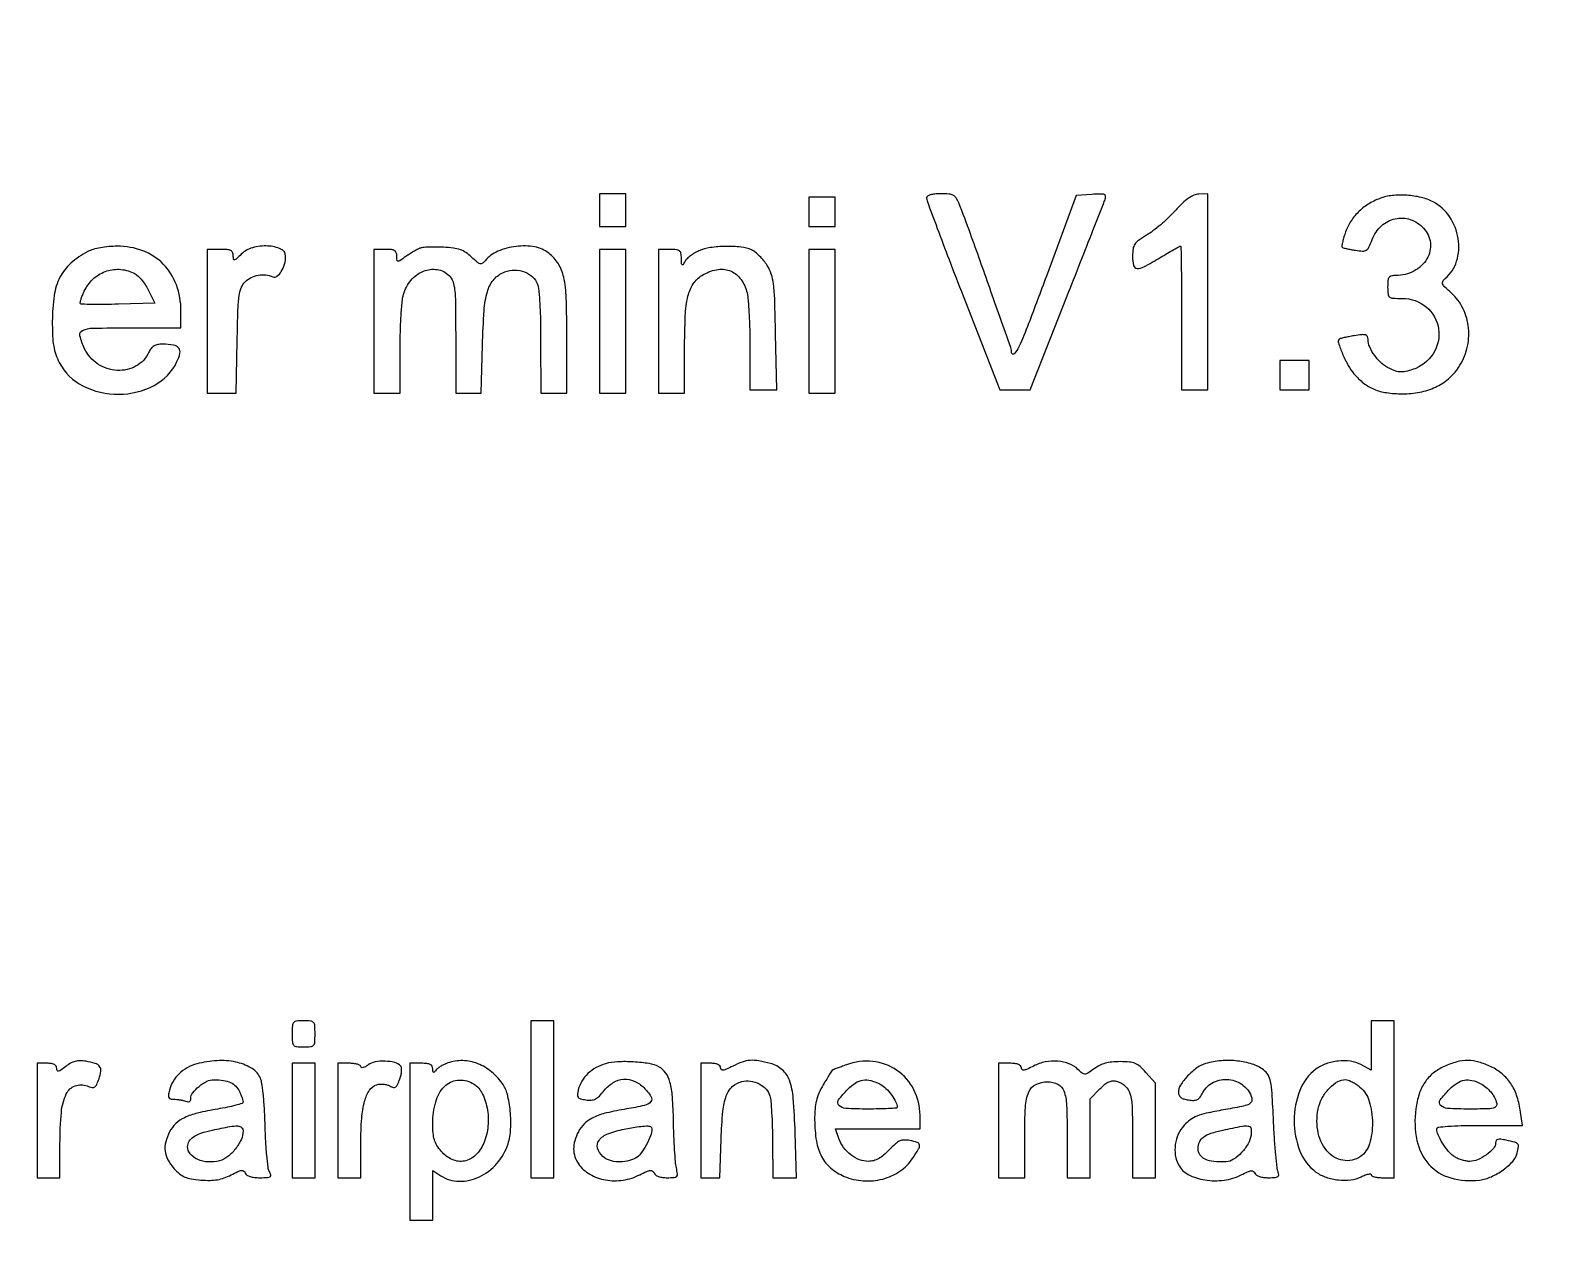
# Model space of a CAD drawing. Extents: x 56 to 1133, y 13 to 780.
# Drawn here: x 1006.15 to 1045.68, y 714.18 to 745.58 of the extents above; entities that cross this region are included whole.
import ezdxf

# ---------------------------------------------------------------- set-up
doc = ezdxf.new("R2010")
doc.units = 0
doc.header["$MEASUREMENT"] = 0

msp = doc.modelspace()

# ---------------------------------------------------------------- linework, layer by layer
for points in [[(1017.40694, 575.895877, -0.000001), (1070.584681, 576.252606, -0.000002), (1122.697079, 576.601864, -0.000762)], [(949.508039, 401.901185, -0.000001), (949.529232, 360.757398, -0.000095)], [(949.909968, 360.762414, -0.000001), (949.931161, 401.901185, -0.259795)], [(529.032925, 286.436984, -0.000002), (529.83462, 265.012438, -0.000004), (530.769888, 240.009811, -0.000003), (531.839084, 211.4154, 0.000001), (532.991169, 180.601107, 0.000001), (534.178651, 148.843697, 0.000001), (535.23949, 120.47627, 0.000003), (535.941746, 101.701946, 0.000115)], [(1130.14234, 577.288816, 0.000001), (1112.945079, 577.188951, 0.000111)], [(982.119406, 692.959489, 0.000005), (1054.580027, 692.958571, 0.000005), (1127.038215, 692.959144, 0.035582)], [(709.138363, 517.551959, 0.000072), (709.121796, 442.82444, 0.000019), (709.1172, 324.090018, -0.000009), (709.114218, 161.564965, -0.000147)], [(709.450724, 554.916273, 0.000002), (709.414274, 575.305401, 0.198447)], [(528.70788, 577.073614, 0.000003), (528.686579, 549.005158, 0.000159)], [(1130.319428, 549.297508, 0.000003), (1130.298148, 577.178284, 0.310328)], [(999.895262, 130.411957, -0.000016), (999.889323, 214.686923, -0.00001), (999.8874, 314.7966)], [(977.723738, 697.380759, -0.000011), (977.722823, 736.358283, -0.000011), (977.723684, 775.335814, -0.056695)], [(1131.442712, 775.016829, -0.000014), (1131.443689, 736.357733, -0.000014), (1131.442532, 697.691612, -0.046875)], [(949.534419, 437.103757, -0.000003), (949.50785, 417.314747, -0.198562)], [(949.93135, 417.399347, -0.000003), (949.904781, 437.177782, -0.000198)], [(1128.344614, 779.62665, 0.000013), (1110.344032, 779.647327, 0.00022)], [(1087.762707, 779.662731, 0.000072), (1054.539, 779.665964, 0.000045), (1012.645805, 779.660199, 0.000367), (993.484772, 779.641753, 0.000073), (980.860027, 779.618477, 0.065274)], [(980.964373, 778.942442, -0.000031), (995.954599, 778.96117, -0.000293), (1016.87865, 778.973761, -0.000057), (1054.7505, 778.970064), (1128.6063, 778.9545)], [(867.494661, 577.364799, 0.000005), (856.344487, 577.379916, 0.00021)], [(1128.2679, 693.6777), (1055.1312, 693.652906, -0.000069), (1021.112034, 693.6461, -0.000238), (999.008298, 693.655279, -0.000033), (982.023297, 693.671557, -0.028092)]]:
    msp.add_lwpolyline(points, format="xyb")
for points in [[(1020.8682, 740.9268), (1020.8682, 740.5038), (1021.2066, 740.5038), (1021.545, 740.5038), (1021.545, 740.9268), (1021.545, 741.3498), (1021.2066, 741.3498), (1020.8682, 741.3498)], [(1026.2826, 740.8845), (1026.2826, 740.5038), (1026.621, 740.5038), (1026.9594, 740.5038), (1026.9594, 740.8845), (1026.9594, 741.2652), (1026.621, 741.2652), (1026.2826, 741.2652)], [(1020.8682, 738.0504), (1020.8682, 736.1892), (1021.2066, 736.1892), (1021.545, 736.1892), (1021.545, 738.0504), (1021.545, 739.9116), (1021.2066, 739.9116), (1020.8682, 739.9116)], [(1026.2826, 738.0504), (1026.2826, 736.1892), (1026.621, 736.1892), (1026.9594, 736.1892), (1026.9594, 738.0504), (1026.9594, 739.9116), (1026.621, 739.9116), (1026.2826, 739.9116)], [(1038.465, 736.6545), (1038.465, 736.2738), (1038.8457, 736.2738), (1039.2264, 736.2738), (1039.2264, 736.6545), (1039.2264, 737.0352), (1038.8457, 737.0352), (1038.465, 737.0352)], [(1019.0916, 717.9156), (1019.0916, 715.8852), (1019.3877, 715.8852), (1019.6838, 715.8852), (1019.6838, 717.9156), (1019.6838, 719.946), (1019.3877, 719.946), (1019.0916, 719.946)], [(1012.9158, 717.3657), (1012.9158, 715.8852), (1013.2119, 715.8852), (1013.508, 715.8852), (1013.508, 717.3657), (1013.508, 718.8462), (1013.2119, 718.8462), (1012.9158, 718.8462)]]:
    msp.add_lwpolyline(points, close=True)
for points in [[(1029.327698, 741.24405, 0.090077), (1029.341785, 741.164338, 0.000524), (1029.605295, 740.454891, 0.002192), (1029.910747, 739.646012, 0.00139), (1030.273416, 738.70605), (1031.219636, 736.2738), (1031.614232, 736.2738), (1032.008829, 736.2738), (1032.949497, 738.66375, 0.000127), (1033.31409, 739.59076, 0.000193), (1033.630446, 740.396636, 0.000068), (1033.903016, 741.092038, 0.004961), (1033.946685, 741.206835, 0.102676), (1033.95874, 741.287175, 0.299304), (1033.926926, 741.330143, 0.095962), (1033.835244, 741.344985, 0.008572), (1033.601004, 741.333735), (1033.198804, 741.3075), (1032.426752, 739.215699, -0.002382), (1031.967453, 737.98929, -0.015809), (1031.716181, 737.386114, -0.089831), (1031.593701, 737.209185, -0.668433), (1031.5278, 737.236455, 0.084555), (1031.504818, 737.371381, 0.000298), (1030.960865, 738.918879, 0.001675), (1030.462861, 740.317979, 0.007856), (1030.161116, 741.11715, 0.049599), (1030.096114, 741.243282, 0.133216), (1030.021581, 741.310112, 0.097349), (1029.908627, 741.341615, 0.01948), (1029.698636, 741.3498, 0.019961), (1029.538664, 741.343411, 0.049512), (1029.423408, 741.322584, 0.079089), (1029.351897, 741.289304, 0.248066)], [(1035.759824, 740.91055, -0.018892), (1035.588409, 740.733448, -0.013939), (1035.386171, 740.550243, -0.01413), (1035.185022, 740.387606, -0.030404), (1035.019574, 740.276619, 0.019241), (1034.812656, 740.144409, 0.094192), (1034.715864, 740.045764, 0.113552), (1034.671147, 739.927665, 0.033968), (1034.658, 739.734361, 0.057365), (1034.685507, 739.495391, 0.335163), (1034.77674, 739.419355, 0.13765), (1034.95143, 739.459443, 0.010714), (1035.371177, 739.7001, -0.002691), (1035.561963, 739.813591, -0.004179), (1035.727871, 739.909221, -0.001343), (1035.872125, 739.99026, -0.127982), (1035.89495, 739.9962, -0.408839), (1035.908081, 739.983308, -0.000292), (1035.917585, 739.449472, -0.002691), (1035.924697, 738.848677, -0.001614), (1035.927, 738.135), (1035.927, 736.2738), (1036.2654, 736.2738), (1036.6038, 736.2738), (1036.6038, 738.8118), (1036.6038, 741.3498), (1036.37115, 741.341192, 0.090293), (1036.2422, 741.312752, 0.054184), (1036.104599, 741.236606, 0.039597), (1035.948284, 741.106842, 0.016874)], [(1041.056912, 741.230716, 0.052077), (1040.75286, 741.080233, 0.055397), (1040.493314, 740.872775, 0.056775), (1040.290922, 740.61855, 0.060113), (1040.155483, 740.330005, 0.011268), (1040.115679, 740.199591, 0.017299), (1040.087714, 740.084877, 0.011937), (1040.07054, 739.990836, 0.260165), (1040.07987, 739.965454, 0.115457), (1040.106401, 739.951656, 0.0069), (1040.194694, 739.930434, 0.010066), (1040.301654, 739.908535, 0.007243), (1040.42185, 739.888232, 0.025715), (1040.609851, 739.869098, 0.15561), (1040.703392, 739.893855, 0.139042), (1040.770805, 739.96964, 0.019102), (1040.856389, 740.165215, -0.111635), (1041.096552, 740.518801, -0.133975), (1041.451148, 740.705866, -0.138259), (1041.842962, 740.684019, -0.122135), (1042.187351, 740.461552, -0.163668), (1042.362322, 740.079764, -0.161065), (1042.272561, 739.666972, -0.14098), (1041.937393, 739.350206, -0.119836), (1041.462793, 739.2348, 0.054233), (1041.351614, 739.222705, 0.188758), (1041.292664, 739.183248, 0.131196), (1041.263901, 739.103692, 0.021508), (1041.2568, 738.9387, 0.023932), (1041.265747, 738.751876, 0.205924), (1041.305048, 738.680258, 0.154789), (1041.390406, 738.648556, 0.012117), (1041.636165, 738.6426, -0.175067), (1042.259055, 738.417609, -0.185657), (1042.575595, 737.852268, -0.182181), (1042.434374, 737.212096, -0.170335), (1041.901687, 736.802221, -0.023685), (1041.720692, 736.751926, -0.065504), (1041.589291, 736.73969, -0.070548), (1041.464856, 736.762183, -0.030854), (1041.308862, 736.824738, -0.072597), (1041.106588, 736.959588, -0.051306), (1040.923136, 737.162394, -0.052828), (1040.792073, 737.387499, -0.105816), (1040.7492, 737.587816, 0.120441), (1040.731598, 737.659829, 0.214993), (1040.684623, 737.696877, 0.088774), (1040.589889, 737.703251, 0.012166), (1040.392826, 737.676639, 0.007003), (1040.253912, 737.652425, 0.010022), (1040.131514, 737.626769, 0.006311), (1040.030291, 737.602075, 0.13417), (1040.003694, 737.586894, 0.28706), (1039.981504, 737.490521, 0.017668), (1040.092188, 737.203543, 0.02566), (1040.236103, 736.909192, 0.0484), (1040.385847, 736.691612, 0.050932), (1040.635101, 736.450154, 0.069075), (1040.905209, 736.291963, 0.062692), (1041.228302, 736.203707, 0.033929), (1041.639954, 736.173354, 0.04941), (1042.092523, 736.215551, 0.06181), (1042.493222, 736.346196, 0.065929), (1042.829276, 736.56174, 0.069126), (1043.091516, 736.854304, 0.086501), (1043.309289, 737.34171, 0.086362), (1043.349482, 737.874335, 0.088739), (1043.208171, 738.377116, 0.098325), (1042.904241, 738.779397, -0.010932), (1042.736766, 738.935296, -0.097834), (1042.679959, 739.017575, -0.232668), (1042.683103, 739.083051, -0.093493), (1042.741801, 739.153935, 0.146609), (1043.040425, 739.602916, 0.113281), (1043.08185, 740.19218, 0.108857), (1042.860377, 740.759356, 0.126775), (1042.429982, 741.144101, 0.062558), (1042.122864, 741.257008, 0.041109), (1041.749655, 741.31157, 0.041161), (1041.37333, 741.304315, 0.063577)], [(1007.6283, 739.855626, 0.059421), (1007.188165, 739.552011, 0.094733), (1006.90898, 739.191786, 0.082097), (1006.758329, 738.71592, 0.03541), (1006.710339, 738.0504, 0.011124), (1006.718337, 737.670524, 0.031067), (1006.746366, 737.405616, 0.040956), (1006.800962, 737.191258, 0.036687), (1006.89131, 736.980275, 0.158102), (1007.502815, 736.376249, 0.119105), (1008.42898, 736.160816, 0.119891), (1009.346593, 736.392379, 0.161377), (1009.935931, 737.006307, 0.056554), (1010.01159, 737.225774, 0.230374), (1009.979791, 737.359266, 0.185502), (1009.84648, 737.435111, 0.036383), (1009.56653, 737.456905, 0.042307), (1009.436372, 737.446521, 0.090295), (1009.341733, 737.412588, 0.098185), (1009.270066, 737.349717, 0.056914), (1009.210832, 737.251174, -0.159582), (1008.882083, 736.89403, -0.141884), (1008.388814, 736.779371, -0.133663), (1007.888042, 736.944902, -0.136523), (1007.545067, 737.340368, -0.050396), (1007.426661, 737.672603, -0.360405), (1007.495555, 737.815161, -0.103525), (1007.752636, 737.873318, -0.00404), (1008.7281, 737.8812), (1010.0394, 737.8812), (1010.0394, 738.31979, 0.087714), (1009.920556, 738.992033, 0.107165), (1009.580244, 739.530674, 0.108616), (1009.051576, 739.875097, 0.092173), (1008.394287, 739.992813, 0.021085), (1008.172964, 739.982009, 0.021573), (1007.955037, 739.952613, 0.022854), (1007.76382, 739.909266, 0.054188)], [(1011.600655, 739.788545, -0.006402), (1011.471299, 739.662461, -0.140625), (1011.424971, 739.63832, -0.431153), (1011.399466, 739.656268, -0.035882), (1011.393, 739.746245, 0.100271), (1011.37604, 739.829968, 0.181074), (1011.328566, 739.880115, 0.096363), (1011.23493, 739.905263, 0.017564), (1011.0546, 739.9116), (1010.7162, 739.9116), (1010.7162, 738.0504), (1010.7162, 736.1892), (1011.091078, 736.1892), (1011.465957, 736.1892), (1011.492928, 737.54068, -0.00288), (1011.513864, 738.354674, -0.025703), (1011.543489, 738.711339, -0.062684), (1011.598703, 738.919339, -0.10068), (1011.699746, 739.071776, -0.077848), (1011.853163, 739.183488, -0.073265), (1012.036586, 739.245848, -0.073154), (1012.230456, 739.252715, -0.077217), (1012.414281, 739.202873, 0.271582), (1012.522806, 739.215021, 0.093265), (1012.633977, 739.33605, 0.071357), (1012.717896, 739.52678, 0.068112), (1012.7466, 739.736514, 0.297976), (1012.626588, 739.920011, 0.092015), (1012.289064, 739.998644, 0.076942), (1011.88935, 739.955222, 0.131655)], [(1016.2152, 739.939675, 0.028577), (1016.150984, 739.908862, 0.00865), (1016.057236, 739.854957, 0.008634), (1015.95403, 739.79077, 0.009297), (1015.85565, 739.724577, -0.00556), (1015.698844, 739.617362, -0.161485), (1015.652582, 739.604638, -0.372399), (1015.628049, 739.628179, -0.023265), (1015.623, 739.736639, 0.081007), (1015.608512, 739.825474, 0.180365), (1015.566056, 739.877953, 0.111602), (1015.48317, 739.904632, 0.022284), (1015.3269, 739.9116), (1015.0308, 739.9116), (1015.0308, 738.0504), (1015.0308, 736.1892), (1015.3692, 736.1892), (1015.7076, 736.1892), (1015.708072, 737.31015, -0.007048), (1015.714636, 737.762293, -0.008081), (1015.733974, 738.193883, -0.007388), (1015.761652, 738.558759, -0.045135), (1015.795586, 738.744502, -0.107543), (1015.988603, 739.110621, -0.120039), (1016.309895, 739.346079, -0.137109), (1016.670149, 739.389877, -0.159805), (1016.9766, 739.2348, -0.111858), (1017.070944, 739.085187, -0.058803), (1017.119674, 738.869651, -0.023647), (1017.141334, 738.493962, -0.002577), (1017.1458, 737.6274), (1017.1458, 736.1892), (1017.473731, 736.1892), (1017.801661, 736.1892), (1017.838262, 737.43705, -0.009763), (1017.882019, 738.332113, -0.051236), (1017.965621, 738.816945, -0.099968), (1018.115546, 739.110338, -0.113526), (1018.36207, 739.306864, -0.093209), (1018.607098, 739.372325, -0.087014), (1018.865509, 739.346813, -0.09122), (1019.089685, 739.237433, -0.11715), (1019.237329, 739.062741, -0.08682), (1019.285403, 738.904674, -0.013209), (1019.317009, 738.575151, -0.011959), (1019.337426, 738.124668, -0.00511), (1019.344153, 737.52165), (1019.3454, 736.1892), (1019.6838, 736.1892), (1020.0222, 736.1892), (1020.0222, 737.630117, 0.007772), (1020.006256, 738.655811, 0.044894), (1019.940969, 739.193572, 0.086602), (1019.802338, 739.537347, 0.087268), (1019.555743, 739.812796, 0.124215), (1019.189657, 739.975995, 0.072644), (1018.706875, 739.989109, 0.072207), (1018.237139, 739.863122, 0.118517), (1017.9091, 739.61779, -0.067583), (1017.837508, 739.55201, -0.221052), (1017.775748, 739.541215, -0.113088), (1017.699994, 739.581357, -0.012871), (1017.555798, 739.712557, 0.041443), (1017.41033, 739.830467, 0.065372), (1017.267118, 739.902808, 0.053105), (1017.089548, 739.944587, 0.018721), (1016.828636, 739.967483, 0.01096), (1016.633056, 739.972995, 0.012889), (1016.447743, 739.969377, 0.01183), (1016.292186, 739.958632, 0.074546)], [(1023.435836, 739.873641, 0.032156), (1023.327186, 739.817809, 0.027882), (1023.221058, 739.746023, 0.028879), (1023.132192, 739.669917, 0.06968), (1023.078859, 739.602002, -0.013521), (1023.02488, 739.514671, -0.446845), (1023.003083, 739.511384, -0.214299), (1022.989016, 739.539932, -0.006136), (1022.985773, 739.67895, 0.040388), (1022.973741, 739.809661, 0.186236), (1022.935318, 739.873648, 0.144857), (1022.857374, 739.904244, 0.021589), (1022.6871, 739.9116), (1022.391, 739.9116), (1022.391, 738.0504), (1022.391, 736.1892), (1022.7294, 736.1892), (1023.0678, 736.1892), (1023.068272, 737.31015, -0.01018), (1023.086616, 738.192789, -0.046914), (1023.15531, 738.698918, -0.086403), (1023.290699, 739.018223, -0.112935), (1023.517142, 739.238884, -0.086847), (1023.889862, 739.385293, -0.136111), (1024.231242, 739.361519, -0.142421), (1024.501055, 739.167663, -0.098803), (1024.67144, 738.830456, -0.045053), (1024.705516, 738.644097, -0.007417), (1024.733317, 738.27888, -0.008103), (1024.752736, 737.846992, -0.007077), (1024.759328, 737.39475), (1024.7598, 736.2738), (1025.105188, 736.2738), (1025.450577, 736.2738), (1025.422438, 737.73315, 0.002982), (1025.400481, 738.602807, 0.022753), (1025.369131, 739.010711, 0.048873), (1025.311147, 739.270166, 0.059783), (1025.206028, 739.495224, 0.032146), (1025.117976, 739.618389, 0.026356), (1025.009153, 739.738141, 0.027128), (1024.896972, 739.837773, 0.06119), (1024.800197, 739.897074, 0.080698), (1024.52752, 739.971507, 0.030661), (1024.132371, 739.988955, 0.030883), (1023.731613, 739.957262, 0.067533)], [(1008.805979, 739.307069, -0.076379), (1008.899715, 739.245658, -0.031146), (1009.006743, 739.136616, -0.029916), (1009.109202, 739.002948, -0.033593), (1009.190687, 738.862919), (1009.362655, 738.5157), (1008.420803, 738.491674, -0.003897), (1008.057018, 738.485231, -0.006121), (1007.744368, 738.485958, -0.002047), (1007.47568, 738.490973, -0.193005), (1007.440646, 738.505954, -0.254954), (1007.432155, 738.534816, -0.019375), (1007.453134, 738.616334, -0.022902), (1007.488148, 738.716452, -0.01521), (1007.53695, 738.827925, -0.091274), (1007.761992, 739.139768, -0.100997), (1008.076206, 739.337786, -0.102182), (1008.439805, 739.39548, -0.095597)], [(1012.9158, 719.6076, 0.01583), (1012.922554, 719.394321, 0.165362), (1012.955456, 719.314521, 0.192545), (1013.027892, 719.277587, 0.022778), (1013.2119, 719.2692, 0.022778), (1013.395908, 719.277587, 0.192545), (1013.468344, 719.314521, 0.165362), (1013.501246, 719.394321, 0.01583), (1013.508, 719.6076, 0.01583), (1013.501246, 719.820879, 0.165362), (1013.468344, 719.900679, 0.192545), (1013.395908, 719.937613, 0.022778), (1013.2119, 719.946, 0.022778), (1013.027892, 719.937613, 0.192545), (1012.955456, 719.900679, 0.165362), (1012.922554, 719.820879, 0.01583)], [(1040.8338, 719.309327), (1040.8338, 718.672655), (1040.566232, 718.81102, 0.084032), (1040.296253, 718.897376, 0.060294), (1039.978952, 718.904188, 0.059516), (1039.664543, 718.834584, 0.076078), (1039.402924, 718.695503, 0.141155), (1038.985389, 718.146096, 0.092613), (1038.838458, 717.359644, 0.092914), (1038.98544, 716.575509, 0.143405), (1039.402924, 716.032514, 0.075853), (1039.664319, 715.896743, 0.056064), (1039.983131, 715.826914, 0.056802), (1040.304263, 715.830082, 0.085052), (1040.572191, 715.910924, -0.022671), (1040.672575, 715.955441, -0.043632), (1040.756952, 715.980149, -0.067735), (1040.814792, 715.983762, -0.393027), (1040.8338, 715.963316, 0.288734), (1040.852822, 715.933122, 0.04716), (1040.920779, 715.908147, 0.039589), (1041.016431, 715.890859, 0.024922), (1041.1299, 715.8852), (1041.426, 715.8852), (1041.426, 717.9156), (1041.426, 719.946), (1041.1299, 719.946), (1040.8338, 719.946)], [(1007.057224, 718.763101, -0.011075), (1006.931341, 718.668519, -0.103048), (1006.869521, 718.641145, -0.348174), (1006.837197, 718.657104, -0.110974), (1006.8246, 718.71316, 0.138258), (1006.80803, 718.771938, 0.135427), (1006.763102, 718.813963, 0.087976), (1006.68535, 718.838639, 0.032965), (1006.5708, 718.8462), (1006.317, 718.8462), (1006.317, 717.3657), (1006.317, 715.8852), (1006.6131, 715.8852), (1006.9092, 715.8852), (1006.9092, 716.760876, -0.021467), (1006.944391, 717.580176, -0.089014), (1007.072806, 718.056351, -0.198739), (1007.298667, 718.261532, -0.178979), (1007.616098, 718.258639, 0.039262), (1007.737743, 718.223022, 0.190989), (1007.807193, 718.23502, 0.150808), (1007.859118, 718.293875, 0.022037), (1007.918847, 718.443637, 0.0503), (1007.966802, 718.644007, 0.196413), (1007.935501, 718.76483, 0.161694), (1007.822672, 718.843487, 0.03184), (1007.578672, 718.899213, 0.038915), (1007.427988, 718.911761, 0.065248), (1007.302107, 718.895942, 0.06488), (1007.184066, 718.848121, 0.038026)], [(1010.450059, 718.831136, 0.060406), (1010.200755, 718.731258, 0.066213), (1009.990981, 718.577039, 0.068444), (1009.834273, 718.378402, 0.072123), (1009.7404, 718.14825, 0.023106), (1009.715085, 718.021466, 0.152538), (1009.724749, 717.958326, 0.226498), (1009.766049, 717.925559, 0.056366), (1009.854109, 717.9156, -0.024735), (1009.929523, 717.911867, -0.016936), (1010.014507, 717.900516, -0.017105), (1010.095839, 717.883956, -0.032847), (1010.159381, 717.864249, 0.064871), (1010.215383, 717.850731, 0.148164), (1010.257659, 717.858726, 0.175742), (1010.283868, 717.887327, 0.09878), (1010.2932, 717.934102, -0.166461), (1010.344216, 718.083091, -0.05664), (1010.506173, 718.24913, -0.056013), (1010.708974, 718.379914, -0.117149), (1010.890853, 718.422045, -0.035197), (1011.137237, 718.40329, -0.071954), (1011.322592, 718.347979, -0.090005), (1011.457552, 718.253011, -0.087866), (1011.551887, 718.115949, -0.01132), (1011.588224, 718.031162, -0.013025), (1011.618919, 717.948663, -0.012164), (1011.641307, 717.877755, -0.07049), (1011.6468, 717.838987, -0.328396), (1011.623857, 717.807821, -0.009215), (1011.454203, 717.758454, -0.015416), (1011.242496, 717.708011, -0.00955), (1010.99115, 717.661239, 0.016631), (1010.467991, 717.556201, 0.05254), (1010.130928, 717.43834, 0.07836), (1009.904965, 717.28449, 0.085049), (1009.744732, 717.072369, 0.05608), (1009.644539, 716.810332, 0.092854), (1009.628503, 716.574837, 0.094197), (1009.698708, 716.35186, 0.059155), (1009.855988, 716.127324, 0.035102), (1010.001684, 715.985648, 0.073037), (1010.136008, 715.902289, 0.062897), (1010.301378, 715.854024, 0.020604), (1010.553938, 715.824302, 0.021631), (1010.790574, 715.816565, 0.039689), (1010.982556, 715.833872, 0.043871), (1011.155995, 715.879441, 0.034132), (1011.334698, 715.957718, -0.011887), (1011.510098, 716.044035, -0.076236), (1011.60488, 716.07143, -0.18751), (1011.663145, 716.057078, -0.149129), (1011.703299, 716.005605, 0.159064), (1011.744436, 715.95493, 0.066461), (1011.824959, 715.916953, 0.050016), (1011.938731, 715.89294, 0.027023), (1012.081828, 715.8852, 0.010233), (1012.278144, 715.889218, 0.134879), (1012.346664, 715.911097, 0.325326), (1012.363836, 715.956097, 0.05678), (1012.328267, 716.045679, -0.092427), (1012.293162, 716.156389, -0.007214), (1012.259496, 716.466007, -0.009644), (1012.231603, 716.83925, -0.00722), (1012.214758, 717.251229, 0.007699), (1012.19623, 717.693964, 0.01283), (1012.165339, 718.065829, 0.01262), (1012.126182, 718.35678, 0.08533), (1012.079358, 718.493812, 0.1406), (1011.843513, 718.73275, 0.077251), (1011.455622, 718.878022, 0.065046), (1010.970661, 718.914094, 0.051223)], [(1014.88275, 718.80429, -0.02954), (1014.809646, 718.75801, -0.065301), (1014.748315, 718.733876, -0.134787), (1014.708768, 718.734804, -0.331212), (1014.6924, 718.756803, 0.269739), (1014.672367, 718.791234, 0.055985), (1014.605421, 718.81994, 0.044754), (1014.509749, 718.839708, 0.028587), (1014.3963, 718.8462), (1014.1002, 718.8462), (1014.1002, 717.3657), (1014.1002, 715.8852), (1014.3963, 715.8852), (1014.6924, 715.8852), (1014.6924, 716.776217, -0.017308), (1014.714756, 717.42184, -0.049059), (1014.7897, 717.865708, -0.078268), (1014.917441, 718.150588, -0.17313), (1015.104481, 718.292835, -0.061353), (1015.183035, 718.307517, -0.039834), (1015.275512, 718.305908, -0.03971), (1015.367032, 718.289594, -0.058973), (1015.442755, 718.259911, 0.059899), (1015.534691, 718.224068, 0.218872), (1015.59474, 718.234925, 0.137365), (1015.643244, 718.293938, 0.019881), (1015.700861, 718.440234, 0.029959), (1015.7314, 718.548253, 0.038005), (1015.745828, 718.65089, 0.0418), (1015.744154, 718.735129, 0.172166), (1015.722559, 718.780481, 0.138104), (1015.56775, 718.867264, 0.052075), (1015.319389, 718.90034, 0.051876), (1015.063681, 718.881044, 0.111576)], [(1016.894388, 718.836623, 0.02773), (1016.809602, 718.797208, 0.025962), (1016.727744, 718.747859, 0.026892), (1016.659802, 718.696403, 0.075793), (1016.620734, 718.651636, -0.044032), (1016.591439, 718.613438, -0.377436), (1016.571706, 718.611324, -0.217482), (1016.558345, 718.634261, -0.0226), (1016.554895, 718.69815, 0.119425), (1016.537208, 718.768454, 0.157455), (1016.490243, 718.814382, 0.091883), (1016.403369, 718.839237, 0.023854), (1016.2575, 718.8462), (1015.9614, 718.8462), (1015.9614, 716.8158), (1015.9614, 714.7854), (1016.2575, 714.7854), (1016.5536, 714.7854), (1016.5536, 715.42963), (1016.5536, 716.07386), (1016.762123, 715.93723, 0.142606), (1017.236098, 715.792305, 0.114975), (1017.758526, 715.90667, 0.104564), (1018.214972, 716.255703, 0.100179), (1018.499611, 716.764684, 0.065311), (1018.567802, 717.139905, 0.0361), (1018.55715, 717.606411, 0.035893), (1018.482914, 718.047454, 0.100045), (1018.350419, 718.330402, 0.0664), (1018.036831, 718.653819, 0.0836), (1017.671581, 718.854025, 0.089464), (1017.281318, 718.915464, 0.08959)], [(1021.025059, 718.835748, 0.05862), (1020.77686, 718.73332, 0.06388), (1020.567046, 718.578376, 0.066701), (1020.410395, 718.382231, 0.074527), (1020.31805, 718.158809, 0.034472), (1020.295836, 718.032608, 0.190994), (1020.314002, 717.967505, 0.169479), (1020.373489, 717.928065, 0.025998), (1020.514805, 717.899755, 0.053206), (1020.653932, 717.894268, 0.101852), (1020.761203, 717.923945, 0.081337), (1020.863186, 717.999121, 0.024952), (1020.990233, 718.142996, -0.089163), (1021.223219, 718.347122, -0.118266), (1021.491031, 718.431781, -0.120359), (1021.764567, 718.385157, -0.094531), (1022.014145, 718.215545, -0.049765), (1022.198589, 717.990216, -0.328299), (1022.192021, 717.853271, -0.16832), (1022.031821, 717.75396, -0.015504), (1021.56615, 717.664203, 0.017583), (1021.048573, 717.562206, 0.053444), (1020.710535, 717.443951, 0.07838), (1020.48208, 717.287741, 0.08454), (1020.319732, 717.072369, 0.04853), (1020.227686, 716.842093, 0.072059), (1020.19755, 716.62733, 0.078952), (1020.230191, 716.427655, 0.072979), (1020.323436, 716.241941, 0.110216), (1020.616582, 715.974144, 0.087009), (1021.021691, 715.827592, 0.0816), (1021.476822, 715.822725, 0.080003), (1021.91296, 715.963305, -0.011898), (1022.08731, 716.047028, -0.077309), (1022.180877, 716.072881, -0.188663), (1022.238409, 716.05772, -0.144435), (1022.278299, 716.005605, 0.152807), (1022.317044, 715.956667, 0.064458), (1022.392653, 715.918345, 0.051646), (1022.495773, 715.893418, 0.033506), (1022.618273, 715.8852, 0.016006), (1022.801316, 715.891061, 0.193296), (1022.863635, 715.92085, 0.221806), (1022.883359, 715.983182, 0.021536), (1022.855359, 716.143285, -0.03345), (1022.832259, 716.296822, -0.005177), (1022.810083, 716.603875, -0.005753), (1022.791816, 716.967165, -0.004975), (1022.780827, 717.348835, 0.011983), (1022.753677, 717.982796, 0.049679), (1022.690424, 718.360238, 0.087895), (1022.577724, 718.599221, 0.116372), (1022.397957, 718.757876, 0.084999), (1022.152496, 718.839712, 0.023894), (1021.749382, 718.881967, 0.024826), (1021.332601, 718.884892, 0.057982)], [(1024.312388, 718.77072, -0.011329), (1024.14971, 718.692373, -0.073194), (1024.062379, 718.667257, -0.232671), (1024.017661, 718.68224, -0.200185), (1023.9984, 718.72842, 0.175381), (1023.980592, 718.777628, 0.110913), (1023.931675, 718.815235, 0.074017), (1023.852005, 718.838725, 0.034754), (1023.7446, 718.8462), (1023.4908, 718.8462), (1023.4908, 717.3657), (1023.4908, 715.8852), (1023.734173, 715.8852), (1023.977545, 715.8852), (1024.01335, 716.889422, -0.013683), (1024.058509, 717.605254, -0.063893), (1024.147694, 718.007897, -0.121296), (1024.303048, 718.241433, -0.12476), (1024.547556, 718.373154, -0.097846), (1024.770131, 718.384478, -0.082349), (1024.995401, 718.312675, -0.085776), (1025.177586, 718.175887, -0.121942), (1025.276539, 718.0002, -0.047556), (1025.29992, 717.868133, -0.005656), (1025.320399, 717.571252, -0.006712), (1025.336049, 717.216867, -0.005462), (1025.343567, 716.83695), (1025.352, 715.8852), (1025.657701, 715.8852), (1025.963401, 715.8852), (1025.928435, 717.04845, 0.011901), (1025.880282, 717.941764, 0.066383), (1025.780394, 718.409894, 0.131027), (1025.595252, 718.678569, 0.109427), (1025.288414, 718.841789, 0.02388), (1024.988199, 718.909913, 0.062098), (1024.767253, 718.921268, 0.067463), (1024.561155, 718.877898, 0.032348)], [(1027.2555, 718.805924, -0.001283), (1027.124524, 718.757393, -0.001995), (1027.01134, 718.716296, -0.000564), (1026.912657, 718.681036, -0.067536), (1026.899516, 718.678274, 0.237278), (1026.888989, 718.671989, 0.001172), (1026.820816, 718.564272, 0.00491), (1026.744062, 718.439671, 0.003047), (1026.656291, 718.291972, 0.026824), (1026.543486, 718.073407, 0.045497), (1026.476457, 717.878915, 0.041977), (1026.442557, 717.664844, 0.019318), (1026.432808, 717.382522, 0.038927), (1026.477777, 716.83488, 0.081143), (1026.612758, 716.429838, 0.096951), (1026.849942, 716.134671, 0.076351), (1027.200664, 715.920516, 0.08158), (1027.691279, 715.804099, 0.081903), (1028.192651, 715.850994, 0.084818), (1028.63783, 716.052976, 0.096971), (1028.966964, 716.384161, 0.012482), (1029.122237, 716.629643, 0.173064), (1029.142393, 716.731002, 0.281122), (1029.088547, 716.795644, 0.032704), (1028.898742, 716.846702, 0.05122), (1028.749554, 716.860924, 0.104572), (1028.635185, 716.835866, 0.078152), (1028.520304, 716.760589, 0.019656), (1028.360003, 716.603477, -0.026653), (1028.21752, 716.467682, -0.050394), (1028.087348, 716.37721, -0.060911), (1027.96029, 716.325723, -0.065928), (1027.82797, 716.3082, -0.09252), (1027.593736, 716.351917, -0.071487), (1027.366845, 716.479356, -0.069239), (1027.178521, 716.67047, -0.076237), (1027.056854, 716.899891), (1026.968202, 717.1542), (1028.063601, 717.1542), (1029.159, 717.1542), (1029.159, 717.500964, 0.117881), (1029.000842, 718.162481, 0.125775), (1028.562634, 718.662519, 0.125038), (1027.935975, 718.892818, 0.115715)], [(1032.09885, 718.776055, -0.011474), (1031.935957, 718.695821, -0.071545), (1031.847123, 718.669129, -0.227365), (1031.801416, 718.683173, -0.209375), (1031.7816, 718.72842, 0.188732), (1031.761692, 718.779282, 0.11198), (1031.707279, 718.816637, 0.06816), (1031.615798, 718.839264, 0.026597), (1031.4855, 718.8462), (1031.1894, 718.8462), (1031.1894, 717.3657), (1031.1894, 715.8852), (1031.5278, 715.8852), (1031.8662, 715.8852), (1031.8662, 716.933328, -0.013313), (1031.887071, 717.717047, -0.084651), (1031.9745, 718.104114, -0.182525), (1032.15426, 718.296254, -0.114901), (1032.457191, 718.3668, -0.117246), (1032.726055, 718.302875, -0.190994), (1032.879774, 718.129892, -0.077754), (1032.950516, 717.769571, -0.009668), (1032.966, 716.96883), (1032.966, 715.8852), (1033.2621, 715.8852), (1033.5582, 715.8852), (1033.5582, 716.906908), (1033.5582, 717.928615), (1033.811388, 718.181803, -0.024475), (1033.9441, 718.302122, -0.067874), (1034.051132, 718.368035, -0.093571), (1034.150306, 718.391239, -0.083203), (1034.255538, 718.378253, -0.112769), (1034.470175, 718.257235, -0.139561), (1034.590715, 718.063025, -0.061314), (1034.645646, 717.713019, -0.0083), (1034.658, 716.96883), (1034.658, 715.8852), (1034.9541, 715.8852), (1035.2502, 715.8852), (1035.2502, 717.110565), (1035.2502, 718.335931), (1035.00334, 718.612215, 0.029332), (1034.852062, 718.76275, 0.083447), (1034.726339, 718.841184, 0.076234), (1034.575357, 718.877987, 0.021735), (1034.333627, 718.8885, 0.025164), (1034.12475, 718.877981, 0.041666), (1033.951324, 718.845721, 0.046908), (1033.800944, 718.788954, 0.045517), (1033.662153, 718.704685, -0.011907), (1033.497479, 718.588897, -0.139311), (1033.423485, 718.565017, -0.183353), (1033.357102, 718.587558, -0.02385), (1033.24448, 718.68992, 0.105849), (1033.020224, 718.835084, 0.072258), (1032.722892, 718.901358, 0.067837), (1032.399425, 718.88179, 0.071305)], [(1036.547364, 718.837969, 0.086876), (1036.31823, 718.725832, 0.047019), (1036.082035, 718.517664, 0.047147), (1035.898704, 718.281538, 0.142443), (1035.8424, 718.087911, 0.114602), (1035.858815, 718.017233, 0.120173), (1035.904551, 717.962448, 0.086639), (1035.983959, 717.922794, 0.036156), (1036.101223, 717.896817, 0.037818), (1036.241721, 717.886948, 0.116579), (1036.333674, 717.909214, 0.117648), (1036.405444, 717.970146, 0.038874), (1036.478794, 718.088463, -0.161646), (1036.752497, 718.355476, -0.140963), (1037.148267, 718.424403, -0.139685), (1037.522838, 718.272519, -0.158092), (1037.739334, 717.952236, -0.17831), (1037.732094, 717.851979, -0.187648), (1037.661627, 717.78299, -0.05272), (1037.480514, 717.727266, -0.004593), (1037.006436, 717.639062, 0.008632), (1036.565583, 717.553349, 0.040939), (1036.319448, 717.479598, 0.065931), (1036.148373, 717.385109, 0.050806), (1035.99045, 717.241541, 0.077222), (1035.841355, 717.012633, 0.070567), (1035.762898, 716.742109, 0.071965), (1035.763537, 716.465535, 0.086566), (1035.844908, 716.218914, 0.1525), (1036.100213, 715.967996, 0.078917), (1036.529531, 715.827364, 0.072326), (1037.023815, 715.820124, 0.08564), (1037.469569, 715.958313, -0.013074), (1037.634104, 716.036848, -0.075176), (1037.726917, 716.062447, -0.177412), (1037.784436, 716.04885, -0.156535), (1037.823202, 716.000613, 0.164259), (1037.861788, 715.954052, 0.059173), (1037.940836, 715.917323, 0.047903), (1038.048368, 715.893162, 0.031333), (1038.175296, 715.8852, 0.014433), (1038.343546, 715.890058, 0.12153), (1038.415508, 715.912287, 0.277656), (1038.438962, 715.956509, 0.085341), (1038.421455, 716.03325, -0.072786), (1038.394835, 716.137834, -0.003854), (1038.361674, 716.481409, -0.005995), (1038.330183, 716.892141, -0.004323), (1038.304514, 717.350997, 0.003247), (1038.265521, 718.075993, 0.033416), (1038.227545, 718.373323, 0.086321), (1038.162058, 718.544159, 0.096871), (1038.044597, 718.675041, 0.084951), (1037.754768, 718.824735, 0.049757), (1037.371562, 718.905541, 0.046976), (1036.950891, 718.911645, 0.050652)], [(1042.717898, 718.764661, 0.065034), (1042.433912, 718.588189, 0.074109), (1042.218952, 718.35132, 0.068565), (1042.070765, 718.046174, 0.045853), (1041.984583, 717.667063, 0.083808), (1042.013441, 716.850859, 0.132698), (1042.326282, 716.229493, 0.142289), (1042.890098, 715.877704, 0.102479), (1043.634126, 715.824854, 0.071398), (1043.93914, 715.911206, 0.051678), (1044.245783, 716.087472, 0.053673), (1044.491552, 716.308396, 0.121959), (1044.608003, 716.527444, 0.025012), (1044.640165, 716.689522, 0.218651), (1044.620096, 716.758111, 0.151697), (1044.550368, 716.801297, 0.010594), (1044.32355, 716.854939, 0.018678), (1044.183892, 716.879444, 0.095482), (1044.105593, 716.875209, 0.201755), (1044.06433, 716.844319, 0.13329), (1044.0486, 716.786362, -0.184691), (1043.992637, 716.640027, -0.055051), (1043.811334, 716.477687, -0.054164), (1043.584588, 716.350241, -0.101303), (1043.379215, 716.3082, -0.048039), (1043.279884, 716.317766, -0.029527), (1043.165947, 716.346985, -0.029448), (1043.055609, 716.38965, -0.045825), (1042.967141, 716.440236, -0.06922), (1042.824291, 716.573109, -0.03177), (1042.676247, 716.780557, -0.030725), (1042.55952, 716.996853, -0.108787), (1042.5258, 717.149999, -0.378645), (1042.561663, 717.190567, -0.010769), (1042.81118, 717.215957, -0.014456), (1043.155243, 717.233507, -0.005514), (1043.635206, 717.2388), (1044.744612, 717.2388), (1044.685279, 717.64065, 0.045902), (1044.593518, 718.018353, 0.065798), (1044.440299, 718.326463, 0.070168), (1044.221161, 718.569865, 0.061794), (1043.9341, 718.755597, 0.041648), (1043.615554, 718.878268, 0.069334), (1043.33154, 718.920001, 0.068607), (1043.044845, 718.882652, 0.039917)], [(1017.573486, 718.336092, -0.14711), (1017.814297, 718.096183, -0.076616), (1017.95783, 717.693265, -0.069578), (1017.981625, 717.221116, -0.076951), (1017.872062, 716.777592, -0.100436), (1017.661814, 716.467606, -0.147729), (1017.372049, 716.31628, -0.154258), (1017.056404, 716.353751, -0.112224), (1016.77262, 716.568491, -0.038256), (1016.661926, 716.722555, -0.063216), (1016.596645, 716.868623, -0.053461), (1016.563604, 717.043048, -0.0201), (1016.5536, 717.291792, -0.067615), (1016.629807, 717.852757, -0.12655), (1016.856637, 718.247267, -0.173481), (1017.19041, 718.410015, -0.151528)], [(1028.131531, 718.302645, -0.077461), (1028.275487, 718.197273, -0.039699), (1028.420815, 718.026461, -0.039349), (1028.532844, 717.842481, -0.117611), (1028.5668, 717.700119, -0.396709), (1028.552196, 717.68461, -0.002462), (1028.343139, 717.673056, -0.007854), (1028.097353, 717.664554, -0.004717), (1027.8054, 717.6618, -0.012817), (1027.240193, 717.676291, -0.185622), (1027.060421, 717.756212, -0.372252), (1027.050176, 717.896924, -0.036356), (1027.291292, 718.175908, -0.053773), (1027.49226, 718.337744, -0.105592), (1027.683507, 718.409754, -0.104778), (1027.888493, 718.397628, -0.05239)], [(1040.540925, 718.230385, -0.143777), (1040.779753, 717.861716, -0.071105), (1040.862326, 717.305073, -0.072445), (1040.786029, 716.761062, -0.170578), (1040.550449, 716.432383, -0.201134), (1040.101541, 716.334804, -0.17719), (1039.686643, 716.579949, -0.132052), (1039.446613, 717.111998, -0.106463), (1039.478641, 717.74061, -0.06961), (1039.585048, 717.990869, -0.061621), (1039.75972, 718.214031, -0.066608), (1039.965665, 718.370779, -0.130117), (1040.163691, 718.4232, -0.087752), (1040.237877, 718.410079, -0.03061), (1040.337647, 718.366561, -0.02929), (1040.443857, 718.304177, -0.030192)], [(1043.652312, 718.324781, -0.047855), (1043.799488, 718.227295, -0.049982), (1043.923101, 718.104876, -0.051255), (1044.017348, 717.96349, -0.055887), (1044.077624, 717.80985, -0.234279), (1044.06209, 717.732442, -0.178863), (1043.987754, 717.68599, -0.046672), (1043.806847, 717.665781, -0.004493), (1043.36388, 717.6618, -0.013054), (1042.804604, 717.676404, -0.187385), (1042.626403, 717.756559, -0.370242), (1042.616752, 717.897324, -0.036182), (1042.857692, 718.175908, -0.053229), (1043.052834, 718.333402, -0.097174), (1043.242259, 718.408829, -0.103184), (1043.438188, 718.404824, -0.065923)], [(1011.646484, 717.09075, -0.10919), (1011.597001, 716.869108, -0.058825), (1011.448889, 716.630053, -0.058451), (1011.24726, 716.429859, -0.100933), (1011.036672, 716.324506, -0.078545), (1010.743938, 716.293383, -0.091469), (1010.472057, 716.357982, -0.112271), (1010.280971, 716.500049, -0.178841), (1010.211191, 716.6889, -0.138613), (1010.250989, 716.829699, -0.108545), (1010.361667, 716.944485, -0.069335), (1010.557019, 717.038591, -0.024774), (1010.856608, 717.118587, -0.006388), (1011.306138, 717.209065, -0.055324), (1011.509508, 717.224409, -0.18326), (1011.606791, 717.183539, -0.20602)], [(1022.2218, 717.151483, -0.093607), (1022.187235, 716.968471, -0.033501), (1022.073563, 716.727217, -0.032991), (1021.930675, 716.505881, -0.110493), (1021.80067, 716.393801, -0.070898), (1021.582686, 716.314271, -0.06439), (1021.343718, 716.29519, -0.068114), (1021.121416, 716.336779, -0.104023), (1020.952546, 716.43533, -0.137605), (1020.817049, 716.650618, -0.24265), (1020.855336, 716.852034, -0.137357), (1021.086378, 717.021853, -0.043129), (1021.503408, 717.139351, -0.006001), (1021.883285, 717.207074, -0.036901), (1022.081103, 717.225057, -0.097701), (1022.184226, 717.206515, -0.30882)], [(1037.721979, 716.987267, -0.093557), (1037.64406, 716.761479, -0.058153), (1037.477314, 716.53519, -0.059689), (1037.271795, 716.361965, -0.132435), (1037.078714, 716.298458, -0.03628), (1036.762089, 716.304189, -0.086116), (1036.5353, 716.365112, -0.131838), (1036.400377, 716.477929, -0.156672), (1036.351295, 716.635809, -0.103107), (1036.388973, 716.808431, -0.127979), (1036.491352, 716.936348, -0.08306), (1036.681205, 717.03411, -0.024603), (1036.998008, 717.118587, -0.004941), (1037.497518, 717.22063, -0.093034), (1037.656873, 717.221601, -0.321356), (1037.72182, 717.154555, -0.073471)]]:
    msp.add_lwpolyline(points, format="xyb", close=True)

doc.saveas('drawing.dxf')
